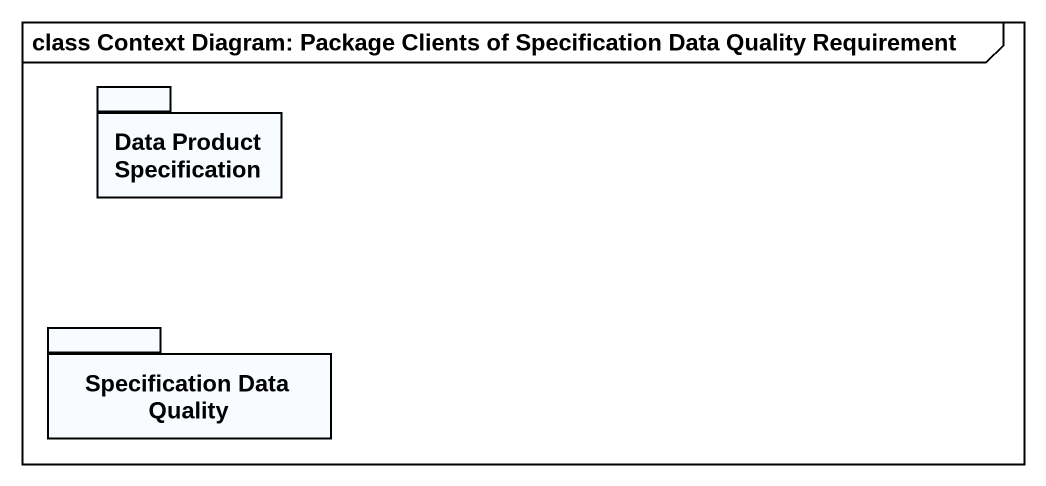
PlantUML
@startuml
mainframe class Context Diagram: Package Clients of Specification Data Quality Requirement
package "Data Product Specification" as Data_Product_Specification {
}
package "Specification Data Quality" as Specification_Data_Quality {
}
@enduml
